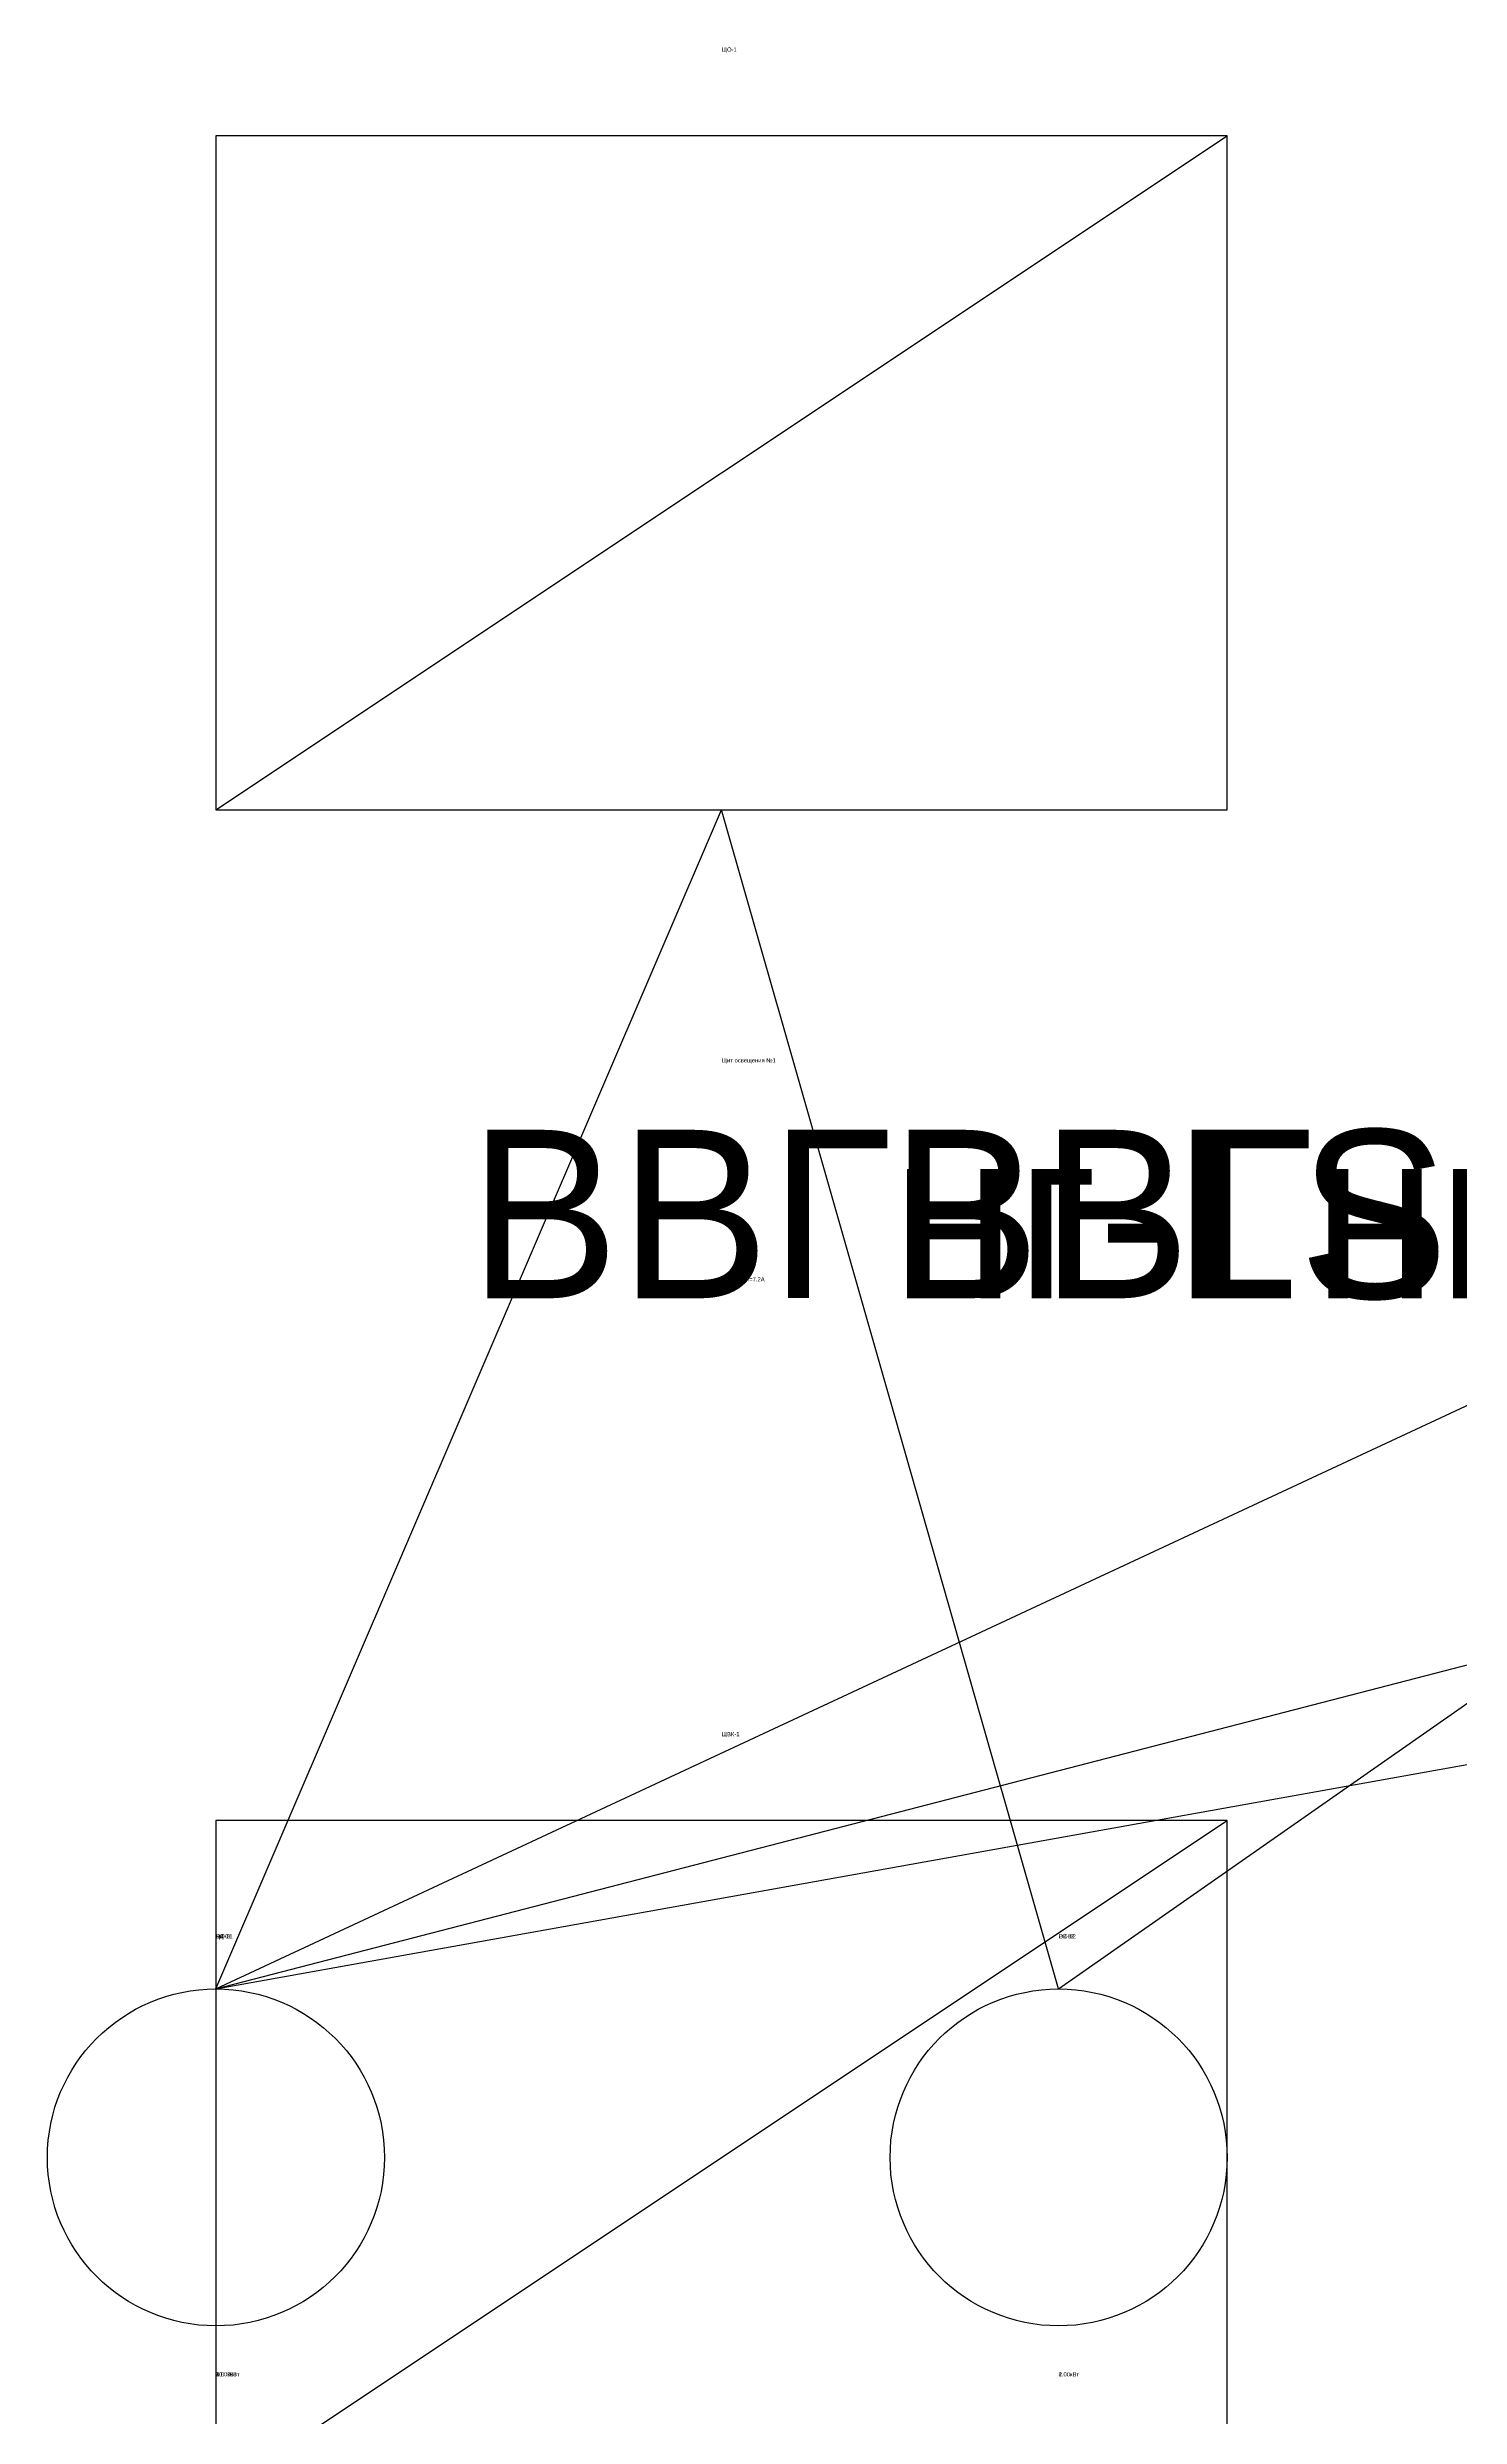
# Model space of a CAD drawing. Header units: millimetres. Extents: x -100 to 4200, y -4000 to 453.
# Drawn here: x -100 to 738, y -954 to 453 of the extents above; entities that cross this region are included whole.
import ezdxf

# ---------------------------------------------------------------- set-up
doc = ezdxf.new("R2010")
doc.units = ezdxf.units.MM
for name, color, linetype in [('CABLES', 2, 'Continuous'), ('CONSUMERS', 3, 'Continuous'), ('LABELS', 7, 'Continuous'), ('PANELS', 4, 'Continuous')]:
    doc.layers.add(name, color=color, linetype=linetype)

# ---------------------------------------------------------------- blocks, each defined once
blk = doc.blocks.new('PANEL_BOX')
at = {"layer": 'PANELS'}
blk.add_line((0, 0), (600, 400), dxfattribs=at)
blk.add_lwpolyline([(0, 0), (600, 0), (600, 400), (0, 400), (0, 0)], dxfattribs=at)
blk = doc.blocks.new('CONSUMER_CIRCLE')
at = {"layer": 'CONSUMERS'}
blk.add_circle((0, 0), 100, dxfattribs=at)

msp = doc.modelspace()

# ---------------------------------------------------------------- linework, layer by layer
at = {"layer": 'CABLES'}
for p, q in [((0, -700), (300, 0)), ((0, -700), (1500, 0)), ((0, -700), (2700, 0)), ((0, -700), (3900, 0)), ((500, -700), (300, 0)), ((500, -700), (1500, 0))]:
    msp.add_line(p, q, dxfattribs=at)

# ---------------------------------------------------------------- block references
ref = msp.add_blockref('PANEL_BOX', (0, 0))
ref.add_attrib('PANEL_ID', 'ЩО-1', (300, 450), dxfattribs={"height": 2.5})
ref.add_attrib('PANEL_NAME', 'Щит освещения №1', (300, -150), dxfattribs={"height": 2.5})
ref.add_attrib('PANEL_LOAD', 'P=4.5кВт I=7.2А', (300, -280), dxfattribs={"height": 2.5})
ref = msp.add_blockref('PANEL_BOX', (0, -1000))
ref.add_attrib('PANEL_ID', 'ЩВК-1', (300, -550), dxfattribs={"height": 2.5})
ref.add_attrib('PANEL_NAME', 'Щит вентиляции №1', (300, -1150), dxfattribs={"height": 2.5})
ref.add_attrib('PANEL_LOAD', 'P=7.6кВт I=13.6А', (300, -1280), dxfattribs={"height": 2.5})
ref = msp.add_blockref('CONSUMER_CIRCLE', (0, -800))
ref.add_attrib('ID_TAG', 'ОС-01', (0, -670), dxfattribs={"height": 2.5})
ref.add_attrib('POWER_KW', '3.00кВт', (0, -930), dxfattribs={"height": 2.5})
ref = msp.add_blockref('CONSUMER_CIRCLE', (0, -800))
ref.add_attrib('ID_TAG', 'РЗ-01', (0, -670), dxfattribs={"height": 2.5})
ref.add_attrib('POWER_KW', '4.00кВт', (0, -930), dxfattribs={"height": 2.5})
ref = msp.add_blockref('CONSUMER_CIRCLE', (0, -800))
ref.add_attrib('ID_TAG', 'КД-01', (0, -670), dxfattribs={"height": 2.5})
ref.add_attrib('POWER_KW', '10.00кВт', (0, -930), dxfattribs={"height": 2.5})
ref = msp.add_blockref('CONSUMER_CIRCLE', (0, -800))
ref.add_attrib('ID_TAG', 'НО-01', (0, -670), dxfattribs={"height": 2.5})
ref.add_attrib('POWER_KW', '3.00кВт', (0, -930), dxfattribs={"height": 2.5})
ref = msp.add_blockref('CONSUMER_CIRCLE', (500, -800))
ref.add_attrib('ID_TAG', 'ОС-02', (500, -670), dxfattribs={"height": 2.5})
ref.add_attrib('POWER_KW', '2.00кВт', (500, -930), dxfattribs={"height": 2.5})
ref = msp.add_blockref('CONSUMER_CIRCLE', (500, -800))
ref.add_attrib('ID_TAG', 'РЗ-02', (500, -670), dxfattribs={"height": 2.5})
ref.add_attrib('POWER_KW', '4.00кВт', (500, -930), dxfattribs={"height": 2.5})

# ---------------------------------------------------------------- texts
at = {"layer": 'LABELS'}
for p in [(150, -290), (400, -290)]:
    msp.add_text('ВВГнг-LS 3×1.5', height=100, dxfattribs=at).set_placement(p)

doc.saveas('drawing.dxf')
